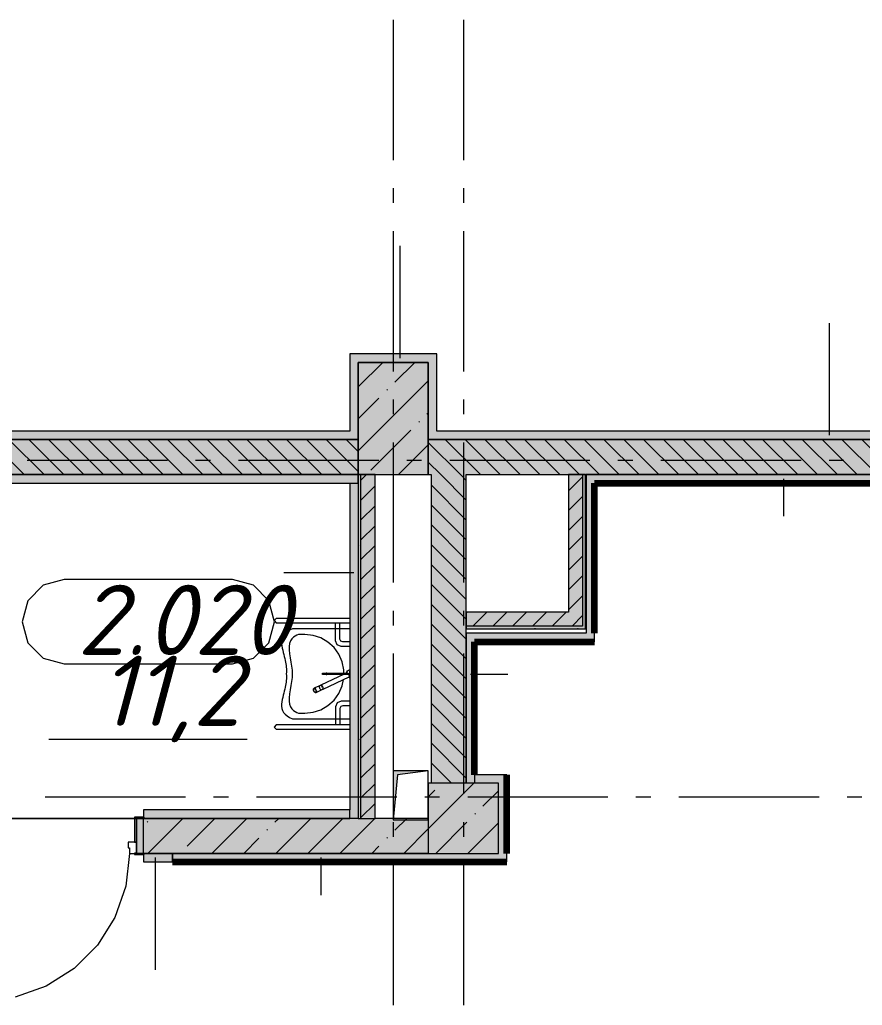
# Model space of a CAD drawing. Header units: millimetres. Extents: x -537608 to 253996, y -217170 to 186033.
# Drawn here: x -305575 to -299567, y 11717 to 18741 of the extents above; entities that cross this region are included whole.
import ezdxf

# ---------------------------------------------------------------- set-up
doc = ezdxf.new("R2010")
doc.units = ezdxf.units.MM
doc.layers.add('16) Лак 1.6м', color=160, linetype='Continuous', lineweight=90)
doc.layers.add('PDF _Геометрия', color=7, linetype='Continuous')
doc.layers.add('PDF _Текст', color=7, linetype='Continuous')
doc.layers.add('PDF _Сплошная заливка', color=7, linetype='Continuous', true_color=0xffffff)
doc.styles.add('PDF ISOCPEUR Italic', font='isocpeui.ttf')

msp = doc.modelspace()

# ---------------------------------------------------------------- hatches: boundary and pattern name
at = {"layer": 'PDF _Сплошная заливка', "true_color": 0xff7d7d, "transparency": 33554559}
for points in [[(-303221.3569, 15809.0001), (-303161.3583, 15809.0001), (-303161.3583, 16359.0003), (-303221.3569, 16359.0003), (-303221.3569, 15917.7888)], [(-302661.3562, 15809.0001), (-302601.3577, 15809.0001), (-302601.3577, 16359.0003), (-302661.3562, 16359.0003), (-302661.3562, 15917.7888)], [(-303161.3583, 15748.9994), (-303161.3583, 15809.0001), (-308661.3603, 15809.0001), (-308661.3603, 15748.9994), (-304660.7404, 15748.9994)], [(-297211.3588, 15748.9994), (-297211.3588, 15809.0001), (-302661.3562, 15809.0001), (-302661.3562, 15748.9994), (-297956.914, 15748.9994)], [(-302161.3584, 12799.3463), (-302101.3599, 12799.3463), (-302101.3599, 13359.347), (-302161.3584, 13359.347), (-302161.3584, 13069.8542)], [(-302161.3584, 12739.3456), (-302101.3599, 12739.3456), (-302101.3599, 12799.3463), (-304486.3597, 12799.3463), (-304486.3597, 12739.3456), (-302661.3562, 12739.3456)]]:
    msp.add_hatch(color=11, dxfattribs=at).paths.add_polyline_path(points)
at = {"layer": 'PDF _Сплошная заливка', "transparency": 33554559}
for points in [[(-303161.3583, 15499.0005), (-302661.3562, 15499.0005), (-302661.3562, 16298.9996), (-303161.3583, 16298.9996), (-303161.3583, 15748.9994)], [(-303161.3583, 13049.3474), (-303141.3574, 13049.3474), (-303141.3574, 15499.0005), (-303161.3583, 15499.0005), (-303161.3583, 13069.8542)], [(-303141.3574, 13049.3474), (-303041.357, 13049.3474), (-303041.357, 15499.0005), (-303141.3574, 15499.0005), (-303141.3574, 13069.8542)], [(-301560.8478, 14399.0001), (-301560.8478, 14418.9989), (-302390.8504, 14418.9989), (-302390.8504, 14399.0001), (-301660.8482, 14399.0001)], [(-302661.3562, 12799.3463), (-302161.3584, 12799.3463), (-302161.3584, 13299.3463), (-302661.3562, 13299.3463), (-302661.3562, 13069.8542)]]:
    msp.add_hatch(color=256, dxfattribs=at).paths.add_polyline_path(points)
h = msp.add_hatch(color=256, dxfattribs=at)
h.paths.add_polyline_path([(-297211.3588, 15499.0005), (-297211.3588, 15748.9994), (-302661.3562, 15748.9994), (-302661.3562, 15499.0005), (-297956.914, 15499.0005)], flags=0)
h.paths.add_polyline_path([(-303161.3583, 15499.0005), (-303161.3583, 15748.9994), (-308661.3603, 15748.9994), (-308661.3603, 15499.0005), (-304660.7404, 15499.0005)], flags=0)
h.paths.add_polyline_path([(-309688.6081, 15499.0005), (-309161.3582, 15499.0005), (-309161.3582, 15748.9994), (-314911.3612, 15748.9994), (-314911.3612, 15499.0005), (-310003.4346, 15499.0005)], flags=0)
at = {"layer": 'PDF _Сплошная заливка', "true_color": 0xbce362, "transparency": 33554559}
msp.add_hatch(color=63, dxfattribs=at).paths.add_polyline_path([(-303221.3569, 15438.9998), (-303161.3583, 15438.9998), (-303161.3583, 15499.0005), (-307741.3598, 15499.0005), (-307741.3598, 15438.9998), (-304660.7404, 15438.9998)])
at = {"layer": 'PDF _Сплошная заливка', "true_color": 0x6a8dc8, "transparency": 33554559}
msp.add_hatch(color=153, dxfattribs=at).paths.add_polyline_path([(-298669.6237, 15438.9998), (-298669.6237, 15499.0005), (-301535.2965, 15499.0005), (-301535.2965, 15438.9998), (-298729.6223, 15438.9998)])
at = {"layer": 'PDF _Сплошная заливка', "true_color": 0xb32d2d, "transparency": 33554559}
msp.add_hatch(color=15, dxfattribs=at).paths.add_polyline_path([(-303221.3569, 13049.3474), (-303161.3583, 13049.3474), (-303161.3583, 15438.9998), (-303221.3569, 15438.9998), (-303221.3569, 13069.8542)])
at = {"layer": 'PDF _Сплошная заливка', "true_color": 0xe2e2e2, "transparency": 33554559}
msp.add_hatch(color=254, dxfattribs=at).paths.add_polyline_path([(-302911.3573, 13038.8388), (-302881.358, 13358.8389), (-302661.3562, 13388.8381), (-302911.3573, 13388.8381), (-302911.3573, 13069.8542)])
at = {"layer": 'PDF _Сплошная заливка', "true_color": 0xbce362, "transparency": 33554559}
h = msp.add_hatch(color=63, dxfattribs=at)
h.paths.add_polyline_path([(-303221.3569, 13049.3474), (-303221.3569, 13109.3459), (-304691.3597, 13109.3459), (-304691.3597, 13057.3456), (-304686.3562, 13057.3456), (-304686.3562, 13049.3474), (-304660.7404, 13049.3474)], flags=0)
h.paths.add_polyline_path([(-305946.3599, 13049.3474), (-305946.3599, 13057.3456), (-305941.3608, 13057.3456), (-305941.3608, 13109.3459), (-307741.3598, 13109.3459), (-307741.3598, 13049.3474), (-306336.6949, 13049.3474)], flags=0)
at = {"layer": 'PDF _Сплошная заливка', "transparency": 33554559}
h = msp.add_hatch(color=256, dxfattribs=at)
h.paths.add_polyline_path([(-302661.3562, 12799.3463), (-302661.3562, 13049.3474), (-302910.3712, 13049.3474), (-302911.3573, 13049.3474), (-304691.3597, 13049.3474), (-304691.3597, 12799.3463), (-302984.786, 12799.3463)], flags=0)
h.paths.add_polyline_path([(-305941.3608, 12799.3463), (-305941.3608, 13049.3474), (-308161.3582, 13049.3474), (-308161.3582, 12799.3463), (-305946.3599, 12799.3463)], flags=0)
at = {"layer": 'PDF _Сплошная заливка', "true_color": 0x6a8dc8, "transparency": 33554559}
h = msp.add_hatch(color=153, dxfattribs=at)
h.paths.add_polyline_path([(-304660.7404, 12739.3456), (-304486.3597, 12739.3456), (-304486.3597, 12799.3463), (-304686.3562, 12797.8823), (-304686.3562, 12791.3459), (-304691.3597, 12791.3459), (-304691.3597, 12739.3456), (-304686.3562, 12739.3456)], flags=0)
h.paths.add_polyline_path([(-305941.3608, 12739.3456), (-305941.3608, 12791.3459), (-305946.3599, 12791.3459), (-305946.3599, 12799.3463), (-306146.3608, 12799.3463), (-306146.3608, 12739.3456), (-305946.3599, 12739.3456)], flags=0)

# ---------------------------------------------------------------- linework, layer by layer
at = {"layer": '16) Лак 1.6м'}
for p, q in [((-301475.2979, 14367.9824), (-301475.2979, 15438.9998)), ((-301475.2979, 15438.9998), (-298729.6223, 15438.9998)), ((-302330.8475, 13359.347), (-302330.8475, 14307.9839)), ((-302330.8475, 14307.9839), (-301475.2979, 14307.9839)), ((-302101.3599, 12799.3463), (-302101.3599, 13359.347)), ((-304486.3597, 12739.3456), (-302101.3599, 12739.3456))]:
    msp.add_line(p, q, dxfattribs=at)
at = {"layer": 'PDF _Геометрия', "color": 253, "lineweight": 9, "true_color": 0xaaaaaa}
for p, q in [((-302911.3573, 18740.6824), (-302911.3573, 17740.6825)), ((-302411.3595, 18740.6824), (-302411.3595, 17740.6825)), ((-302911.3573, 17540.6816), (-302911.3573, 17434.8488)), ((-302411.3595, 17540.6816), (-302411.3595, 17434.8488)), ((-302911.3573, 17234.848), (-302911.3573, 16234.848)), ((-302411.3595, 17234.848), (-302411.3595, 16234.848)), ((-302911.3573, 16034.8472), (-302911.3573, 15929.0144)), ((-302411.3595, 16034.8472), (-302411.3595, 15929.0144)), ((-302911.3573, 15729.0157), (-302911.3573, 14729.0135)), ((-302411.3595, 15729.0157), (-302411.3595, 14729.0135)), ((-304520.6261, 15599.3475), (-305520.6261, 15599.3475)), ((-304214.7946, 15599.3475), (-304320.6253, 15599.3475)), ((-303014.7939, 15599.3475), (-304014.7938, 15599.3475)), ((-302708.958, 15599.3475), (-302814.793, 15599.3475)), ((-301508.9615, 15599.3475), (-302508.9615, 15599.3475)), ((-301203.1257, 15599.3475), (-301308.9607, 15599.3475)), ((-300003.1249, 15599.3475), (-301003.1249, 15599.3475)), ((-299697.2934, 15599.3475), (-299803.124, 15599.3475)), ((-305257.4188, 14750.7067), (-305407.4194, 14710.5153)), ((-304057.4223, 14750.7067), (-305257.4188, 14750.7067)), ((-303907.4217, 14710.5153), (-304057.4223, 14750.7067)), ((-305407.4194, 14710.5153), (-305517.2287, 14600.7082)), ((-303797.6124, 14600.7082), (-303907.4217, 14710.5153)), ((-305517.2287, 14600.7082), (-305557.4201, 14450.7076)), ((-303757.421, 14450.7076), (-303797.6124, 14600.7082)), ((-303745.5711, 14474.7281), (-303761.3781, 14458.9233)), ((-303221.3569, 14474.7281), (-303745.5711, 14474.7281)), ((-302911.3573, 14529.0148), (-302911.3573, 14423.1799)), ((-302411.3595, 14529.0148), (-302411.3595, 14423.1799)), ((-305557.4201, 14450.7076), (-305517.2287, 14300.7069)), ((-303797.6124, 14300.7069), (-303757.421, 14450.7076)), ((-303761.3781, 14458.9233), (-303745.5711, 14443.1163)), ((-303745.5711, 14443.1163), (-303221.3569, 14443.1163)), ((-303629.3331, 14399.3467), (-303651.1598, 14389.8694)), ((-303221.3569, 14399.3467), (-303629.3331, 14399.3467)), ((-303323.3854, 14315.0865), (-303323.3854, 14443.1163)), ((-303291.5131, 14326.6501), (-303291.5131, 14443.1163)), ((-303700.1869, 14340.1362), (-303704.7296, 14325.5456)), ((-303692.9314, 14354.0227), (-303700.1869, 14340.1362)), ((-303682.5886, 14367.0459), (-303692.9314, 14354.0227)), ((-303668.7882, 14379.0487), (-303682.5886, 14367.0459)), ((-303651.1598, 14389.8694), (-303668.7882, 14379.0487)), ((-303634.4271, 14328.4155), (-303643.6417, 14313.8594)), ((-303623.3307, 14339.9467), (-303634.4271, 14328.4155)), ((-303611.1105, 14348.7458), (-303623.3307, 14339.9467)), ((-303598.5373, 14355.1143), (-303611.1105, 14348.7458)), ((-303586.3602, 14359.3469), (-303598.5373, 14355.1143)), ((-303541.3591, 14359.3469), (-303586.3602, 14359.3469)), ((-303483.1432, 14353.2282), (-303541.3591, 14359.3469)), ((-303427.4721, 14335.1392), (-303483.1432, 14353.2282)), ((-303376.7787, 14305.8719), (-303427.4721, 14335.1392)), ((-305517.2287, 14300.7069), (-305407.4194, 14190.8998)), ((-303907.4217, 14190.8998), (-303797.6124, 14300.7069)), ((-303706.9343, 14310.4146), (-303707.1668, 14294.8982)), ((-303707.1668, 14294.8982), (-303705.7974, 14279.1602)), ((-303704.7296, 14325.5456), (-303706.9343, 14310.4146)), ((-303705.7974, 14279.1602), (-303703.2053, 14263.3596)), ((-303703.2053, 14263.3596), (-303699.7563, 14247.6539)), ((-303650.2168, 14295.9812), (-303653.4118, 14274.499)), ((-303653.4118, 14274.499), (-303653.1922, 14249.626)), ((-303643.6417, 14313.8594), (-303650.2168, 14295.9812)), ((-303333.2761, 14266.7032), (-303376.7787, 14305.8719)), ((-303298.8719, 14219.3468), (-303333.2761, 14266.7032)), ((-303311.669, 14286.8031), (-303323.3854, 14315.0865)), ((-303283.3878, 14275.0868), (-303311.669, 14286.8031)), ((-303285.6527, 14312.5073), (-303291.5131, 14326.6501)), ((-303271.5121, 14306.6491), (-303285.6527, 14312.5073)), ((-303221.3569, 14275.0868), (-303283.3878, 14275.0868)), ((-303221.3569, 14306.6491), (-303271.5121, 14306.6491)), ((-305407.4194, 14190.8998), (-305257.4188, 14150.7085)), ((-304057.4223, 14150.7085), (-303907.4217, 14190.8998)), ((-303699.7563, 14247.6539), (-303695.825, 14232.2043)), ((-303695.825, 14232.2043), (-303691.7817, 14217.1723)), ((-303691.7817, 14217.1723), (-303687.9839, 14202.7023)), ((-303687.9839, 14202.7023), (-303684.5693, 14188.8158)), ((-303684.5693, 14188.8158), (-303681.5682, 14175.448)), ((-303653.1922, 14249.626), (-303650.4278, 14222.236)), ((-303650.4278, 14222.236), (-303646.0659, 14193.2336)), ((-303646.0659, 14193.2336), (-303641.0366, 14163.5357)), ((-303275.0602, 14165.8717), (-303298.8719, 14219.3468)), ((-302911.3573, 14223.1812), (-302911.3573, 13223.1812)), ((-302411.3595, 14223.1812), (-302411.3595, 13223.1812)), ((-305257.4188, 14150.7085), (-304057.4223, 14150.7085)), ((-303681.5682, 14175.448), (-303678.9932, 14162.5325)), ((-303678.9932, 14162.5325), (-303676.8618, 14150.0066)), ((-303676.8618, 14150.0066), (-303675.1867, 14137.8036)), ((-303675.1867, 14137.8036), (-303673.9897, 14125.8569)), ((-303673.9897, 14125.8569), (-303673.2879, 14114.1039)), ((-303641.0366, 14163.5357), (-303636.2872, 14134.0467)), ((-303636.2872, 14134.0467), (-303632.7477, 14105.6794)), ((-303262.8917, 14108.6139), (-303275.0602, 14165.8717)), ((-303673.4299, 14090.9144), (-303674.3083, 14079.3466)), ((-303674.3083, 14079.3466), (-303673.4299, 14067.7788)), ((-303673.0941, 14102.478), (-303673.4299, 14090.9144)), ((-303673.4299, 14067.7788), (-303673.0941, 14056.2153)), ((-303673.2879, 14114.1039), (-303673.0941, 14102.478)), ((-303673.0941, 14056.2153), (-303673.2879, 14044.5893)), ((-303632.7477, 14053.0139), (-303636.2872, 14024.6465)), ((-303632.7477, 14105.6794), (-303631.3569, 14079.3466)), ((-303631.3569, 14079.3466), (-303632.7477, 14053.0139)), ((-303265.1006, 14074.3474), (-303423.7562, 14000.3655)), ((-303416.2079, 14074.3474), (-303416.2079, 14084.3458)), ((-303416.2079, 14084.3458), (-303398.1359, 14084.3458)), ((-303398.1359, 14074.3474), (-303416.2079, 14074.3474)), ((-303410.171, 13971.2403), (-303225.413, 14057.3951)), ((-303398.1359, 14084.3458), (-303390.0926, 14084.3458)), ((-303398.1359, 14084.3458), (-303398.1359, 14074.3474)), ((-303390.0926, 14074.3474), (-303398.1359, 14074.3474)), ((-303384.1848, 14084.3458), (-303390.0926, 14084.3458)), ((-303390.0926, 14084.3458), (-303390.0926, 14074.3474)), ((-303390.0926, 14084.3458), (-303388.6242, 14084.3458)), ((-303390.0926, 14074.3474), (-303384.1848, 14074.3474)), ((-303388.6242, 14074.3474), (-303390.0926, 14074.3474)), ((-303388.6242, 14084.3458), (-303386.6263, 14084.3458)), ((-303386.6263, 14074.3474), (-303388.6242, 14074.3474)), ((-303386.6263, 14084.3458), (-303384.1848, 14084.3458)), ((-303384.1848, 14074.3474), (-303386.6263, 14074.3474)), ((-303384.1848, 14074.3474), (-303384.1848, 14084.3458)), ((-303384.1848, 14084.3458), (-303234.2272, 14084.3458)), ((-303234.2272, 14074.3474), (-303384.1848, 14074.3474)), ((-303262.8917, 14084.3458), (-303262.8917, 14108.6139)), ((-303245.3365, 14087.1101), (-303242.3396, 14094.3463)), ((-303238.9939, 14086.5203), (-303243.6572, 14084.3458)), ((-303242.3396, 14094.3463), (-303237.5729, 14100.5597)), ((-303239.7173, 14084.9852), (-303239.4805, 14085.9928)), ((-303239.4805, 14085.9928), (-303238.9939, 14086.5203)), ((-303238.9939, 14086.5203), (-303238.2748, 14086.5525)), ((-303238.2748, 14086.5525), (-303237.3491, 14086.0897)), ((-303237.5729, 14100.5597), (-303231.3595, 14105.3285)), ((-303237.3491, 14086.0897), (-303236.2511, 14085.1445)), ((-303236.2511, 14085.1445), (-303235.0153, 14083.7494)), ((-303234.2272, 14084.3458), (-303234.2272, 14074.3474)), ((-303221.3569, 14079.3466), (-303234.2272, 14079.3466)), ((-303233.6804, 14081.9539), (-303232.2982, 14079.8181)), ((-303232.2982, 14079.8181), (-303230.9074, 14077.4132)), ((-303231.3595, 14105.3285), (-303224.1213, 14108.3254)), ((-303224.1213, 14050.3678), (-303231.3595, 14053.3669)), ((-303230.9074, 14077.4132), (-303229.5683, 14074.8233)), ((-303229.5683, 14074.8233), (-303228.3152, 14072.1364)), ((-303228.3152, 14072.1364), (-303227.1914, 14069.443)), ((-303227.1914, 14069.443), (-303226.2441, 14066.8358)), ((-303226.1278, 14057.3628), (-303227.0536, 14057.8278)), ((-303226.2441, 14066.8358), (-303225.4949, 14064.4008)), ((-303225.413, 14057.3951), (-303226.1278, 14057.3628)), ((-303225.4949, 14064.4008), (-303224.9782, 14062.2263)), ((-303224.9265, 14057.9247), (-303225.413, 14057.3951)), ((-303224.9782, 14062.2263), (-303224.7026, 14060.3813)), ((-303224.6853, 14058.9323), (-303224.9265, 14057.9247)), ((-303224.7026, 14060.3813), (-303224.6853, 14058.9323)), ((-303223.6045, 14094.3764), (-303223.8586, 14092.4344)), ((-303223.8586, 14092.4344), (-303223.6045, 14090.4946)), ((-303223.6045, 14068.1986), (-303223.8586, 14066.2588)), ((-303223.8586, 14066.2588), (-303223.6045, 14064.3169)), ((-303222.8553, 14096.1849), (-303223.6045, 14094.3764)), ((-303223.6045, 14090.4946), (-303222.8553, 14088.684)), ((-303222.8553, 14070.0092), (-303223.6045, 14068.1986)), ((-303223.6045, 14064.3169), (-303222.8553, 14062.5084)), ((-303221.6626, 14097.7371), (-303222.8553, 14096.1849)), ((-303222.8553, 14088.684), (-303221.6626, 14087.1317)), ((-303221.6626, 14071.5616), (-303222.8553, 14070.0092)), ((-303222.8553, 14062.5084), (-303221.6626, 14060.9561)), ((-303681.5682, 13983.2452), (-303684.5693, 13969.8775)), ((-303678.9932, 13996.1608), (-303681.5682, 13983.2452)), ((-303676.8618, 14008.6866), (-303678.9932, 13996.1608)), ((-303675.1867, 14020.8896), (-303676.8618, 14008.6866)), ((-303673.9897, 14032.8364), (-303675.1867, 14020.8896)), ((-303673.2879, 14044.5893), (-303673.9897, 14032.8364)), ((-303641.0366, 13995.1596), (-303646.0659, 13965.4596)), ((-303636.2872, 14024.6465), (-303641.0366, 13995.1596)), ((-303475.074, 13976.4354), (-303470.2384, 13978.6896)), ((-303470.2384, 13978.6896), (-303475.074, 13976.4354)), ((-303441.2252, 13992.2187), (-303470.2384, 13978.6896)), ((-303470.2384, 13978.6896), (-303469.317, 13977.0533)), ((-303441.2252, 13992.2187), (-303432.2689, 13996.3933)), ((-303432.2689, 13996.3933), (-303441.2252, 13992.2187)), ((-303440.4975, 13990.5028), (-303441.2252, 13992.2187)), ((-303432.2689, 13996.3933), (-303423.7562, 14000.3655)), ((-303423.7562, 14000.3655), (-303432.2689, 13996.3933)), ((-303423.7562, 14000.3655), (-303424.458, 13997.9822)), ((-303424.458, 13997.9822), (-303423.8422, 13994.2963)), ((-303419.2005, 13982.3539), (-303421.0391, 13986.2959)), ((-303298.8719, 13939.3465), (-303275.0602, 13992.8215)), ((-303275.0602, 13992.8215), (-303265.2513, 14038.9809)), ((-303699.7563, 13911.0394), (-303703.2053, 13895.3336)), ((-303695.825, 13926.489), (-303699.7563, 13911.0394)), ((-303691.7817, 13941.5209), (-303695.825, 13926.489)), ((-303687.9839, 13955.9909), (-303691.7817, 13941.5209)), ((-303684.5693, 13969.8775), (-303687.9839, 13955.9909)), ((-303653.1922, 13909.0673), (-303653.4118, 13884.1964)), ((-303650.4278, 13936.4572), (-303653.1922, 13909.0673)), ((-303646.0659, 13965.4596), (-303650.4278, 13936.4572)), ((-303480.0645, 13972.0456), (-303480.5899, 13967.7956)), ((-303480.5899, 13967.7956), (-303480.0214, 13963.5219)), ((-303480.564, 13969.2467), (-303480.2583, 13971.3609)), ((-303480.5381, 13966.8419), (-303480.564, 13969.2467)), ((-303480.1721, 13964.2303), (-303480.5381, 13966.8419)), ((-303480.2583, 13971.3609), (-303479.6253, 13973.1156)), ((-303479.4832, 13961.5003), (-303480.1721, 13964.2303)), ((-303477.4766, 13975.3137), (-303480.0645, 13972.0456)), ((-303480.0214, 13963.5219), (-303478.7598, 13959.3991)), ((-303479.6253, 13973.1156), (-303478.6866, 13974.4482)), ((-303478.4972, 13958.7446), (-303479.4832, 13961.5003)), ((-303478.7598, 13959.3991), (-303476.9169, 13955.4506)), ((-303478.6866, 13974.4482), (-303477.4766, 13975.3137)), ((-303477.2441, 13956.0577), (-303478.4972, 13958.7446)), ((-303477.4766, 13975.3137), (-303475.074, 13976.4354)), ((-303475.074, 13976.4354), (-303477.4766, 13975.3137)), ((-303477.4766, 13975.3137), (-303476.0341, 13975.684)), ((-303473.3085, 13975.1953), (-303477.4766, 13975.3137)), ((-303475.7672, 13953.5301), (-303477.2441, 13956.0577)), ((-303476.9169, 13955.4506), (-303474.5831, 13951.84)), ((-303476.0341, 13975.684), (-303474.4108, 13975.5462)), ((-303474.1181, 13951.248), (-303475.7672, 13953.5301)), ((-303474.5831, 13951.84), (-303471.6163, 13948.6041)), ((-303474.4108, 13975.5462), (-303472.6584, 13974.9047)), ((-303472.3526, 13949.2909), (-303474.1181, 13951.248)), ((-303469.7303, 13972.8787), (-303473.3085, 13975.1953)), ((-303472.6584, 13974.9047), (-303470.8412, 13973.7808)), ((-303470.5312, 13947.7236), (-303472.3526, 13949.2909)), ((-303471.6163, 13948.6041), (-303468.0467, 13946.3005)), ((-303470.8412, 13973.7808), (-303469.0198, 13972.2135)), ((-303468.7099, 13946.5997), (-303470.5312, 13947.7236)), ((-303466.7851, 13969.6601), (-303469.7303, 13972.8787)), ((-303469.0198, 13972.2135), (-303467.2501, 13970.2564)), ((-303466.9616, 13945.9582), (-303468.7099, 13946.5997)), ((-303468.0467, 13946.3005), (-303463.8958, 13946.1885)), ((-303467.2501, 13970.2564), (-303465.6009, 13967.9743)), ((-303465.3383, 13945.8182), (-303466.9616, 13945.9582)), ((-303463.8958, 13946.1885), (-303465.3383, 13945.8182)), ((-303463.8958, 13946.1885), (-303461.3037, 13949.4675)), ((-303461.4931, 13947.3102), (-303463.8958, 13946.1885)), ((-303463.8958, 13946.1885), (-303461.4931, 13947.3102)), ((-303462.6858, 13947.0562), (-303463.8958, 13946.1885)), ((-303461.7472, 13948.3888), (-303462.6858, 13947.0562)), ((-303461.1142, 13950.1435), (-303461.7472, 13948.3888)), ((-303456.6576, 13949.5644), (-303461.4931, 13947.3102)), ((-303461.4931, 13947.3102), (-303456.6576, 13949.5644)), ((-303460.7827, 13953.7088), (-303461.3467, 13957.9717)), ((-303461.3037, 13949.4675), (-303460.7827, 13953.7088)), ((-303461.196, 13957.2741), (-303460.8343, 13954.6626)), ((-303460.8042, 13952.2577), (-303461.1142, 13950.1435)), ((-303460.8343, 13954.6626), (-303460.8042, 13952.2577)), ((-303457.3207, 13951.3277), (-303456.6576, 13949.5644)), ((-303456.6576, 13949.5644), (-303427.6443, 13963.0935)), ((-303427.6443, 13963.0935), (-303428.4969, 13964.7642)), ((-303418.6881, 13967.2703), (-303427.6443, 13963.0935)), ((-303427.6443, 13963.0935), (-303418.6881, 13967.2703)), ((-303410.171, 13971.2403), (-303418.6881, 13967.2703)), ((-303418.6881, 13967.2703), (-303410.171, 13971.2403)), ((-303414.8989, 13975.1049), (-303412.4617, 13972.2415)), ((-303412.4617, 13972.2415), (-303410.171, 13971.2403)), ((-303333.2761, 13891.9901), (-303298.8719, 13939.3465)), ((-303705.7974, 13879.5331), (-303707.1668, 13863.795)), ((-303707.1668, 13863.795), (-303706.9343, 13848.2786)), ((-303706.9343, 13848.2786), (-303704.7296, 13833.1477)), ((-303703.2053, 13895.3336), (-303705.7974, 13879.5331)), ((-303653.4118, 13884.1964), (-303650.2168, 13862.712)), ((-303650.2168, 13862.712), (-303643.6417, 13844.8339)), ((-303643.6417, 13844.8339), (-303634.4271, 13830.2778)), ((-303427.4721, 13823.5541), (-303376.7787, 13852.8214)), ((-303376.7787, 13852.8214), (-303333.2761, 13891.9901)), ((-303311.669, 13871.8901), (-303323.3854, 13843.6067)), ((-303323.3854, 13843.6067), (-303323.3854, 13715.577)), ((-303283.3878, 13883.6064), (-303311.669, 13871.8901)), ((-303285.6527, 13846.1859), (-303291.5131, 13832.0432)), ((-303271.5121, 13852.0442), (-303285.6527, 13846.1859)), ((-303221.3569, 13883.6064), (-303283.3878, 13883.6064)), ((-303221.3569, 13852.0442), (-303271.5121, 13852.0442)), ((-303704.7296, 13833.1477), (-303700.1869, 13818.5571)), ((-303700.1869, 13818.5571), (-303692.9314, 13804.6705)), ((-303692.9314, 13804.6705), (-303682.5886, 13791.6473)), ((-303682.5886, 13791.6473), (-303668.7882, 13779.6446)), ((-303668.7882, 13779.6446), (-303651.1598, 13768.8238)), ((-303651.1598, 13768.8238), (-303629.3331, 13759.3466)), ((-303634.4271, 13830.2778), (-303623.3307, 13818.7466)), ((-303623.3307, 13818.7466), (-303611.1105, 13809.9475)), ((-303611.1105, 13809.9475), (-303598.5373, 13803.579)), ((-303598.5373, 13803.579), (-303586.3602, 13799.3463)), ((-303586.3602, 13799.3463), (-303541.3591, 13799.3463)), ((-303541.3591, 13799.3463), (-303483.1432, 13805.465)), ((-303483.1432, 13805.465), (-303427.4721, 13823.5541)), ((-303291.5131, 13832.0432), (-303291.5131, 13715.577)), ((-303745.5711, 13715.577), (-303761.3781, 13699.77)), ((-303761.3781, 13699.77), (-303745.5711, 13683.9652)), ((-303221.3569, 13715.577), (-303745.5711, 13715.577)), ((-303629.3331, 13759.3466), (-303221.3569, 13759.3466)), ((-303745.5711, 13683.9652), (-303221.3569, 13683.9652)), ((-305366.4573, 13612.6722), (-303953.5465, 13612.6722)), ((-302661.3562, 13388.8381), (-302911.3573, 13388.8381)), ((-302911.3573, 13388.8381), (-302911.3573, 13038.8388)), ((-302881.358, 13358.8389), (-302911.3573, 13038.8388)), ((-302661.3562, 13388.8381), (-302881.358, 13358.8389)), ((-302661.3562, 13038.8388), (-302661.3562, 13388.8381)), ((-304392.2885, 13199.3459), (-305392.2885, 13199.3459)), ((-304086.457, 13199.3459), (-304192.2876, 13199.3459)), ((-302886.4562, 13199.3459), (-303886.4562, 13199.3459)), ((-302580.6205, 13199.3459), (-302686.4554, 13199.3459)), ((-301380.6196, 13199.3459), (-302380.6196, 13199.3459)), ((-301074.7881, 13199.3459), (-301180.623, 13199.3459)), ((-299874.7873, 13199.3459), (-300874.7873, 13199.3459)), ((-299568.9558, 13199.3459), (-299674.7865, 13199.3459)), ((-302911.3573, 13038.8388), (-302661.3562, 13038.8388)), ((-302911.3573, 13023.1804), (-302911.3573, 12917.3476)), ((-302411.3595, 13023.1804), (-302411.3595, 12917.3476)), ((-302911.3573, 12717.3467), (-302911.3573, 11717.3468)), ((-302411.3595, 12717.3467), (-302411.3595, 11717.3468))]:
    msp.add_line(p, q, dxfattribs=at)
at = {"layer": 'PDF _Геометрия', "lineweight": 9}
for p, q in [((-302862.3259, 16328.9989), (-302862.3259, 17129.0001)), ((-299801.4491, 15778.9987), (-299801.4491, 16578.9999)), ((-303161.3583, 16359.0003), (-303221.3569, 16359.0003)), ((-303221.3569, 16359.0003), (-303221.3569, 15809.0001)), ((-302661.3562, 16359.0003), (-303161.3583, 16359.0003)), ((-303161.3583, 16123.6543), (-302986.0132, 16298.9996)), ((-303161.3583, 16298.9996), (-303161.3583, 15748.9994)), ((-302661.3562, 16298.9996), (-303161.3583, 16298.9996)), ((-303161.3583, 15809.0001), (-303161.3583, 16298.9996)), ((-303161.3583, 16298.9996), (-302661.3562, 16298.9996)), ((-302899.1457, 16157.7679), (-302757.9119, 16298.9996)), ((-302601.3577, 16359.0003), (-302661.3562, 16359.0003)), ((-302661.3562, 15748.9994), (-302661.3562, 16298.9996)), ((-302661.3562, 16298.9996), (-302661.3562, 15809.0001)), ((-302601.3577, 15809.0001), (-302601.3577, 16359.0003)), ((-303161.3583, 15667.4562), (-302661.3562, 16167.4584)), ((-302956.1689, 16100.7426), (-302951.4281, 16105.4856)), ((-303161.3583, 15895.5553), (-303013.1963, 16043.7195)), ((-302728.072, 15872.6457), (-302723.3312, 15877.3865)), ((-302671.0488, 15929.6688), (-302661.3562, 15939.3593)), ((-303221.3569, 15809.0001), (-308601.3575, 15809.0001)), ((-303161.3583, 15748.9994), (-303161.3583, 15809.0001)), ((-303070.2195, 15530.4961), (-302785.0951, 15815.6204)), ((-302661.3562, 15809.0001), (-302661.3562, 15748.9994)), ((-297271.3573, 15809.0001), (-302601.3577, 15809.0001)), ((-303161.3583, 15748.9994), (-308661.3603, 15748.9994)), ((-308661.3603, 15748.9994), (-303161.3583, 15748.9994)), ((-305542.9824, 15499.0005), (-305792.9834, 15748.9994)), ((-305401.5634, 15499.0005), (-305651.5645, 15748.9994)), ((-305260.1401, 15499.0005), (-305510.1412, 15748.9994)), ((-305118.7212, 15499.0005), (-305368.718, 15748.9994)), ((-304977.2979, 15499.0005), (-305227.299, 15748.9994)), ((-304835.8789, 15499.0005), (-305085.8757, 15748.9994)), ((-304694.4556, 15499.0005), (-304944.4568, 15748.9994)), ((-304553.0324, 15499.0005), (-304803.0335, 15748.9994)), ((-304411.6134, 15499.0005), (-304661.6145, 15748.9994)), ((-304270.1901, 15499.0005), (-304520.1913, 15748.9994)), ((-304128.7712, 15499.0005), (-304378.7723, 15748.9994)), ((-303987.3479, 15499.0005), (-304237.349, 15748.9994)), ((-303845.9289, 15499.0005), (-304095.9258, 15748.9994)), ((-303704.5057, 15499.0005), (-303954.5068, 15748.9994)), ((-303563.0824, 15499.0005), (-303813.0835, 15748.9994)), ((-303421.6634, 15499.0005), (-303671.6646, 15748.9994)), ((-303280.2402, 15499.0005), (-303530.2413, 15748.9994)), ((-303161.3583, 15521.5376), (-303388.8223, 15748.9994)), ((-303161.3583, 15662.9587), (-303247.399, 15748.9994)), ((-303161.3583, 15499.0005), (-303161.3583, 15748.9994)), ((-303161.3583, 15748.9994), (-303161.3583, 15499.0005)), ((-302661.3562, 15499.0005), (-302661.3562, 15748.9994)), ((-297211.3588, 15748.9994), (-302661.3562, 15748.9994)), ((-302661.3562, 15748.9994), (-302661.3562, 15499.0005)), ((-302661.3562, 15748.9994), (-297211.3588, 15748.9994)), ((-302290.2902, 15499.0005), (-302540.2913, 15748.9994)), ((-302148.8713, 15499.0005), (-302398.8723, 15748.9994)), ((-302007.448, 15499.0005), (-302257.449, 15748.9994)), ((-301866.029, 15499.0005), (-302116.0257, 15748.9994)), ((-301724.6058, 15499.0005), (-301974.6068, 15748.9994)), ((-301583.1868, 15499.0005), (-301833.1835, 15748.9994)), ((-301441.7635, 15499.0005), (-301691.7645, 15748.9994)), ((-301300.3403, 15499.0005), (-301550.3413, 15748.9994)), ((-301158.9213, 15499.0005), (-301408.9223, 15748.9994)), ((-301017.498, 15499.0005), (-301267.499, 15748.9994)), ((-300876.0791, 15499.0005), (-301126.0801, 15748.9994)), ((-300734.6558, 15499.0005), (-300984.6568, 15748.9994)), ((-300593.2368, 15499.0005), (-300843.2336, 15748.9994)), ((-300451.8136, 15499.0005), (-300701.8146, 15748.9994)), ((-300310.3946, 15499.0005), (-300560.3913, 15748.9994)), ((-300168.9713, 15499.0005), (-300418.9724, 15748.9994)), ((-300027.548, 15499.0005), (-300277.5491, 15748.9994)), ((-299886.1291, 15499.0005), (-300136.1301, 15748.9994)), ((-299744.7058, 15499.0005), (-299994.7069, 15748.9994)), ((-299603.2868, 15499.0005), (-299853.2836, 15748.9994)), ((-299461.8636, 15499.0005), (-299711.8646, 15748.9994)), ((-299320.4446, 15499.0005), (-299570.4414, 15748.9994)), ((-302873.6203, 15499.0005), (-302661.3562, 15711.2602)), ((-302431.7135, 15499.0005), (-302661.3562, 15728.6432)), ((-302573.1368, 15499.0005), (-302661.3562, 15587.2221)), ((-307741.3598, 15499.0005), (-303161.3583, 15499.0005)), ((-303161.3583, 15499.0005), (-307741.3598, 15499.0005)), ((-303161.3583, 15499.0005), (-302661.3562, 15499.0005)), ((-303141.3574, 15499.0005), (-303161.3583, 15499.0005)), ((-303161.3583, 15499.0005), (-303161.3583, 15438.9998)), ((-303161.3583, 15438.9998), (-303161.3583, 15499.0005)), ((-303141.3574, 15459.3732), (-303101.7301, 15499.0005)), ((-303041.357, 15499.0005), (-303141.3574, 15499.0005)), ((-303141.3574, 13049.3474), (-303141.3574, 15499.0005)), ((-303041.357, 13049.3474), (-303041.357, 15499.0005)), ((-302661.3562, 15499.0005), (-302640.8471, 15499.0005)), ((-302640.8471, 15499.0005), (-302640.8471, 13299.3463)), ((-302390.8504, 15316.7141), (-302573.1368, 15499.0005)), ((-302390.8504, 15458.1352), (-302431.7135, 15499.0005)), ((-302390.8504, 13299.3463), (-302390.8504, 15499.0005)), ((-302390.8504, 15499.0005), (-301535.2965, 15499.0005)), ((-301560.8478, 15499.0005), (-301660.8482, 15499.0005)), ((-301660.8482, 15499.0005), (-301660.8482, 14518.9993)), ((-301660.8482, 15384.2459), (-301560.8478, 15484.2463)), ((-301540.8511, 15499.0005), (-301560.8478, 15499.0005)), ((-301560.8478, 15499.0005), (-301560.8478, 14418.9989)), ((-301540.8511, 14399.0001), (-301540.8511, 15499.0005)), ((-301535.2965, 15499.0005), (-298669.6237, 15499.0005)), ((-298669.6237, 15499.0005), (-301535.2965, 15499.0005)), ((-301535.2965, 15499.0005), (-301535.2965, 15438.9998)), ((-300128.3494, 15468.9991), (-300128.3494, 15202.8487)), ((-307681.357, 15438.9998), (-303221.3569, 15438.9998)), ((-303221.3569, 15438.9998), (-303161.3583, 15438.9998)), ((-303221.3569, 15438.9998), (-303221.3569, 13109.3459)), ((-303161.3583, 15438.9998), (-303161.3583, 13049.3474)), ((-303161.3583, 15438.9998), (-303161.3583, 13049.3474)), ((-303141.3574, 15317.952), (-303041.357, 15417.9525)), ((-302390.8504, 15175.293), (-302640.8471, 15425.2919)), ((-301535.2965, 15438.9998), (-301535.2965, 14367.9824)), ((-301660.8482, 15242.8247), (-301560.8478, 15342.8252)), ((-303141.3574, 15176.5309), (-303041.357, 15276.5292)), ((-302390.8504, 15033.8719), (-302640.8471, 15283.8708)), ((-301660.8482, 15101.4036), (-301560.8478, 15201.404)), ((-303141.3574, 15035.1077), (-303041.357, 15135.1081)), ((-302390.8504, 14892.4507), (-302640.8471, 15142.4497)), ((-301660.8482, 14959.9825), (-301560.8478, 15059.9829)), ((-303141.3574, 14893.6865), (-303041.357, 14993.687)), ((-302390.8504, 14751.0275), (-302640.8471, 15001.0286)), ((-301660.8482, 14818.5614), (-301560.8478, 14918.5618)), ((-303141.3574, 14752.2654), (-303041.357, 14852.2659)), ((-302390.8504, 14609.6063), (-302640.8471, 14859.6075)), ((-303191.3576, 14800.1665), (-303691.3597, 14800.1665)), ((-301660.8482, 14677.1403), (-301560.8478, 14777.1407)), ((-303141.3574, 14610.8443), (-303041.357, 14710.8448)), ((-302390.8504, 14468.1852), (-302640.8471, 14718.1863)), ((-301660.8482, 14535.7192), (-301560.8478, 14635.7174)), ((-303141.3574, 14469.4232), (-303041.357, 14569.4236)), ((-302390.8504, 14326.7641), (-302640.8471, 14576.7652)), ((-302390.8504, 14512.8246), (-302384.6757, 14518.9993)), ((-301660.8482, 14518.9993), (-302390.8504, 14518.9993)), ((-302390.8504, 14518.9993), (-302390.8504, 14418.9989)), ((-302343.2529, 14418.9989), (-302243.2525, 14518.9993)), ((-302201.8339, 14418.9989), (-302101.8335, 14518.9993)), ((-302060.4106, 14418.9989), (-301960.4102, 14518.9993)), ((-301918.9874, 14418.9989), (-301818.9913, 14518.9993)), ((-301777.5684, 14418.9989), (-301677.568, 14518.9993)), ((-301636.1451, 14418.9989), (-301560.8478, 14494.2963)), ((-303141.3574, 14328.0021), (-303041.357, 14428.0025)), ((-302390.8504, 14185.343), (-302640.8471, 14435.342)), ((-302390.8504, 14418.9989), (-302390.8504, 14399.0001)), ((-301660.8482, 14418.9989), (-302390.8504, 14418.9989)), ((-302390.8504, 14399.0001), (-301660.8482, 14399.0001)), ((-301560.8478, 14418.9989), (-301660.8482, 14418.9989)), ((-301660.8482, 14399.0001), (-301560.8478, 14399.0001)), ((-301560.8478, 14399.0001), (-301540.8511, 14399.0001)), ((-302330.8475, 14367.9824), (-302390.8504, 14367.9824)), ((-302390.8504, 14367.9824), (-302390.8504, 13299.3463)), ((-301535.2965, 14367.9824), (-302330.8475, 14367.9824)), ((-301475.2979, 14307.9839), (-301475.2979, 14367.9824)), ((-303141.3574, 14186.581), (-303041.357, 14286.5814)), ((-302390.8504, 14043.9219), (-302640.8471, 14293.9209)), ((-303141.3574, 14045.1598), (-303041.357, 14145.1581)), ((-302390.8504, 13902.5008), (-302640.8471, 14152.4997)), ((-302360.8511, 14076.3605), (-302094.6986, 14076.3605)), ((-303141.3574, 13903.7366), (-303041.357, 14003.737)), ((-302390.8504, 13761.0797), (-302640.8471, 14011.0786)), ((-303141.3574, 13762.3155), (-303041.357, 13862.3159)), ((-302390.8504, 13619.6564), (-302640.8471, 13869.6575)), ((-303141.3574, 13620.8943), (-303041.357, 13720.8948)), ((-302390.8504, 13478.2353), (-302640.8471, 13728.2364)), ((-303141.3574, 13479.4732), (-303041.357, 13579.4737)), ((-302390.8504, 13336.8142), (-302640.8471, 13586.8153)), ((-303141.3574, 13338.0521), (-303041.357, 13438.0526)), ((-302494.8037, 13299.3463), (-302640.8471, 13445.3941)), ((-302161.3584, 13359.347), (-302330.8475, 13359.347)), ((-302330.8475, 13359.347), (-302330.8475, 13299.3463)), ((-302101.3599, 13359.347), (-302161.3584, 13359.347)), ((-303141.3574, 13196.631), (-303041.357, 13296.6314)), ((-302661.3562, 12974.0779), (-302336.0879, 13299.3463)), ((-302161.3584, 13299.3463), (-302661.3562, 13299.3463)), ((-302661.3562, 13299.3463), (-302661.3562, 12799.3463)), ((-302636.2227, 13299.3463), (-302640.8471, 13303.9709)), ((-302161.3584, 12799.3463), (-302161.3584, 13299.3463)), ((-302661.3562, 13202.177), (-302614.0213, 13249.5119)), ((-302271.8739, 13135.4613), (-302161.3584, 13245.9788)), ((-303141.3574, 13055.2099), (-303041.357, 13155.2103)), ((-303221.3569, 13109.3459), (-304691.3597, 13109.3459)), ((-304691.3597, 13109.3459), (-304691.3597, 13057.3456)), ((-303221.3569, 13049.3474), (-303221.3569, 13109.3459)), ((-302328.9013, 13078.4381), (-302324.1562, 13083.1789)), ((-304756.3574, 13057.3456), (-304756.3574, 13049.3474)), ((-304686.3562, 13057.3456), (-304756.3574, 13057.3456)), ((-304756.3574, 13049.3474), (-304756.3574, 12879.3458)), ((-304741.3599, 13049.3474), (-304756.3574, 13049.3474)), ((-304756.3574, 13049.3474), (-304686.3562, 13049.3474)), ((-304741.3599, 13049.3474), (-304741.3599, 12799.3463)), ((-304691.3597, 13049.3474), (-304741.3599, 13049.3474)), ((-304741.3599, 12879.3458), (-304741.3599, 13049.3474)), ((-304691.3597, 12799.3463), (-304691.3597, 13049.3474)), ((-304686.3562, 13049.3474), (-304686.3562, 13057.3456)), ((-303221.3569, 13049.3474), (-304686.3562, 13049.3474)), ((-304686.3562, 13049.3474), (-303221.3569, 13049.3474)), ((-304666.9107, 13021.4128), (-304662.17, 13026.1536)), ((-304660.8782, 12799.3463), (-304410.8771, 13049.3474)), ((-304381.7864, 12850.339), (-304182.7802, 13049.3474)), ((-304204.6801, 12799.3463), (-303954.679, 13049.3474)), ((-303754.5145, 13021.4128), (-303726.5821, 13049.3474)), ((-303748.482, 12799.3463), (-303498.4852, 13049.3474)), ((-303520.3851, 12799.3463), (-303270.3839, 13049.3474)), ((-303292.2881, 12799.3463), (-303042.2871, 13049.3474)), ((-303161.3583, 13049.3474), (-303221.3569, 13049.3474)), ((-303161.3583, 13049.3474), (-303141.3574, 13049.3474)), ((-303141.3574, 13049.3474), (-303041.357, 13049.3474)), ((-302911.3573, 13049.3474), (-303041.357, 13049.3474)), ((-302661.3562, 13049.3474), (-302910.3712, 13049.3474)), ((-302899.1457, 12964.3875), (-302814.1859, 13049.3474)), ((-302607.9888, 12799.3463), (-302385.9244, 13021.4128)), ((-302379.8919, 12799.3463), (-302161.3584, 13017.8798)), ((-303811.542, 12964.3875), (-303806.7969, 12969.1305)), ((-302836.09, 12799.3463), (-302661.3562, 12974.0779)), ((-304741.3599, 12879.3458), (-304801.3585, 12879.3458)), ((-304801.3585, 12879.3458), (-304801.3585, 12839.346)), ((-304756.3574, 12879.3458), (-304741.3599, 12879.3458)), ((-304741.3599, 12799.3463), (-304741.3599, 12879.3458)), ((-303976.5831, 12799.3463), (-303868.5651, 12907.3643)), ((-302956.1689, 12907.3643), (-302951.4281, 12912.1052)), ((-304791.3602, 12799.3463), (-304817.6821, 12565.6991)), ((-304801.3585, 12839.346), (-304791.3602, 12839.346)), ((-304791.3602, 12839.346), (-304791.3602, 12799.3463)), ((-304791.3602, 12799.3463), (-304741.3599, 12799.3463)), ((-304756.3574, 12800.3453), (-304756.3574, 12799.3463)), ((-304741.3599, 12800.3453), (-304756.3574, 12800.3453)), ((-304756.3574, 12799.3463), (-304741.3599, 12799.3463)), ((-304756.3574, 12799.3463), (-304756.3574, 12791.3459)), ((-304686.3562, 12799.3463), (-304756.3574, 12799.3463)), ((-304756.3574, 12791.3459), (-304686.3562, 12791.3459)), ((-304741.3599, 12799.3463), (-304741.3599, 12800.3453)), ((-304741.3599, 12799.3463), (-304691.3597, 12799.3463)), ((-304691.3597, 12791.3459), (-304691.3597, 12739.3456)), ((-304486.3597, 12799.3463), (-304686.3562, 12799.3463)), ((-304686.3562, 12799.3463), (-304486.3597, 12799.3463)), ((-304686.3562, 12791.3459), (-304686.3562, 12799.3463)), ((-304486.3597, 12739.3456), (-304486.3597, 12799.3463)), ((-304486.3597, 12799.3463), (-302661.3562, 12799.3463)), ((-302661.3562, 12799.3463), (-304486.3597, 12799.3463)), ((-304486.3597, 12799.3463), (-304486.3597, 12739.3456)), ((-303064.1869, 12799.3463), (-303013.1963, 12850.339)), ((-302661.3562, 12799.3463), (-302161.3584, 12799.3463)), ((-302101.3599, 12739.3456), (-302101.3599, 12799.3463)), ((-304691.3597, 12739.3456), (-304486.3597, 12739.3456)), ((-304608.9188, 12769.347), (-304608.9188, 11968.9992)), ((-303427.3128, 12769.347), (-303427.3128, 12503.1967)), ((-304817.6821, 12565.6991), (-304895.3393, 12343.7683)), ((-304895.3393, 12343.7683), (-305020.4345, 12144.6824)), ((-305020.4345, 12144.6824), (-305186.6942, 11978.4226)), ((-305186.6942, 11978.4226), (-305385.7823, 11853.3295)), ((-305385.7823, 11853.3295), (-305607.7131, 11775.6724))]:
    msp.add_line(p, q, dxfattribs=at)
at = {"layer": 'PDF _Геометрия', "color": 8, "lineweight": 9, "true_color": 0x787878}
for p, q in [((-303158.8394, 14993.3038), (-303161.3583, 14988.9398)), ((-301903.3569, 14401.504), (-301896.6526, 14401.504)), ((-301598.5588, 14401.504), (-301591.8503, 14401.504)), ((-303152.0188, 13608.3017), (-303155.3688, 13614.1082))]:
    msp.add_line(p, q, dxfattribs=at)
at = {"layer": 'PDF _Геометрия', "color": 9, "lineweight": 9, "true_color": 0xc0c0c0}
for p, q in [((-305876.3587, 13049.3474), (-304756.3574, 13049.3474)), ((-304756.3574, 13049.3474), (-305876.3587, 13049.3474))]:
    msp.add_line(p, q, dxfattribs=at)
at = {"layer": 'PDF _Геометрия', "color": 253, "lineweight": 9, "true_color": 0xaaaaaa}
for centre, radius, start, end in [((-303005.5972, 14177.6334), 505.241, 203.3907019, 206.61008464), ((-304165.7549, 13636.686), 806.9601, 23.98895791, 26.00542979), ((-303448.2797, 13971.1959), 38.1087, 0.06686491, 49.94558599)]:
    msp.add_arc(centre, radius, start, end, dxfattribs=at)
at = {"layer": 'PDF _Сплошная заливка', "color": 11, "lineweight": 35, "true_color": 0xff7d7d, "transparency": 33554559}
for points in [[(-303161.3583, 16298.9996), (-302661.3562, 16298.9996), (-303161.3583, 16359.0003), (-302661.3562, 16359.0003)], [(-302161.3584, 13299.3463), (-302161.3584, 13359.347), (-302330.8475, 13299.3463), (-302330.8475, 13359.347)]]:
    msp.add_solid(points, dxfattribs=at)
at = {"layer": 'PDF _Сплошная заливка', "lineweight": 35, "transparency": 33554559}
for points in [[(-302390.8504, 13299.3463), (-302390.8504, 15499.0005), (-302640.8471, 13299.3463), (-302640.8471, 15499.0005)], [(-301560.8478, 14418.9989), (-301560.8478, 15499.0005), (-301660.8482, 14418.9989), (-301660.8482, 15499.0005)], [(-301540.8511, 14399.0001), (-301540.8511, 15499.0005), (-301560.8478, 14399.0001), (-301560.8478, 15499.0005)], [(-301660.8482, 14418.9989), (-301660.8482, 14518.9993), (-302390.8504, 14418.9989), (-302390.8504, 14518.9993)]]:
    msp.add_solid(points, dxfattribs=at)
at = {"layer": 'PDF _Сплошная заливка', "color": 153, "lineweight": 35, "true_color": 0x6a8dc8, "transparency": 33554559}
for points in [[(-301475.2979, 14367.9824), (-301475.2979, 15438.9998), (-301535.2965, 14367.9824), (-301535.2965, 15438.9998)], [(-302390.8504, 13299.3463), (-302330.8475, 13299.3463), (-302390.8504, 14367.9824), (-302330.8475, 14367.9824)], [(-302330.8475, 14307.9839), (-301475.2979, 14307.9839), (-302330.8475, 14367.9824), (-301475.2979, 14367.9824)]]:
    msp.add_solid(points, dxfattribs=at)
at = {"layer": 'PDF _Сплошная заливка', "color": 7, "lineweight": 35, "true_color": 0xf4f4f4, "transparency": 33554559}
msp.add_solid([(-304741.3599, 12799.3463), (-304691.3597, 12799.3463), (-304741.3599, 13049.3474), (-304691.3597, 13049.3474)], dxfattribs=at)

# ---------------------------------------------------------------- texts
at = {"layer": 'PDF _Текст', "char_height": 500, "attachment_point": 4, "style": 'PDF ISOCPEUR Italic'}
for s, insert in [('2.020', (-305164.7513, 14463.9956)), ('11,2', (-305012.7528, 13900.0464))]:
    msp.add_mtext(s, dxfattribs=dict(at, insert=insert))

doc.saveas('drawing.dxf')
